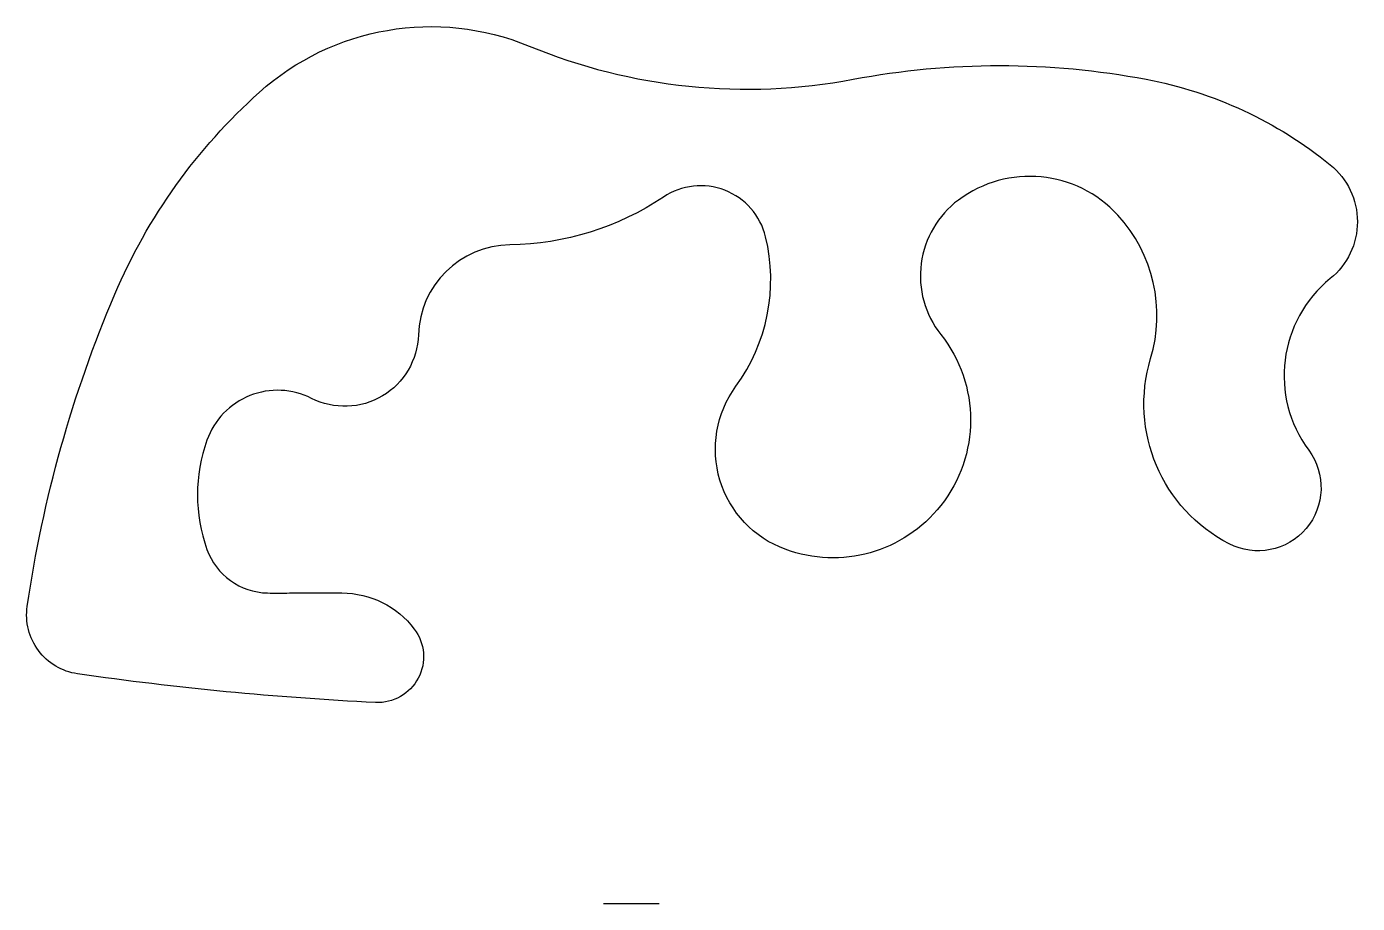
# Model space of a CAD drawing. Header units: metres. Extents: x -9.5 to 38.5, y -11.2 to 20.4.
import ezdxf

# ---------------------------------------------------------------- set-up
doc = ezdxf.new("R2010")
doc.units = ezdxf.units.M
doc.header["$MEASUREMENT"] = 0

msp = doc.modelspace()

# ---------------------------------------------------------------- linework, layer by layer
msp.add_line((11.317, -11.183), (13.317, -11.183))
msp.add_lwpolyline([(0, 0), (1.88, 0, -0.23476), (4.492, -1.298, -0.636701), (3.096, -3.946, -0.02367), (-7.644, -2.912, -0.414698), (-9.458, -0.482, -0.064473), (-6.302, 10.761, -0.109793), (-1.093, 18.038, -0.288085), (8.63, 19.707, 0.145497), (20.313, 18.51, -0.093711), (30.871, 18.51, -0.124543), (37.511, 15.427, -0.475859), (37.511, 11.329, 0.401045), (36.731, 5.145, -0.793635), (33.865, 1.772, -0.361885), (31.035, 8.445, 0.264779), (29.855, 13.613, 0.384692), (24.105, 14.158, 0.422938), (23.47, 9.316, -0.348039), (23.47, 3.15, -0.324172), (17.861, 1.574, -0.498216), (16.086, 7.448, 0.220942), (17.157, 12.834, 0.52129), (13.474, 14.266, -0.145116), (7.941, 12.544, 0.401314), (4.639, 9.298, -0.548964), (0.793, 7.013, 0.451114), (-2.98, 5.507, 0.173555), (-2.98, 1.572, 0.310651), (-0.8, 0, 0.011156), (0, 0, -1.022563)], format="xyb")

doc.saveas('drawing.dxf')
